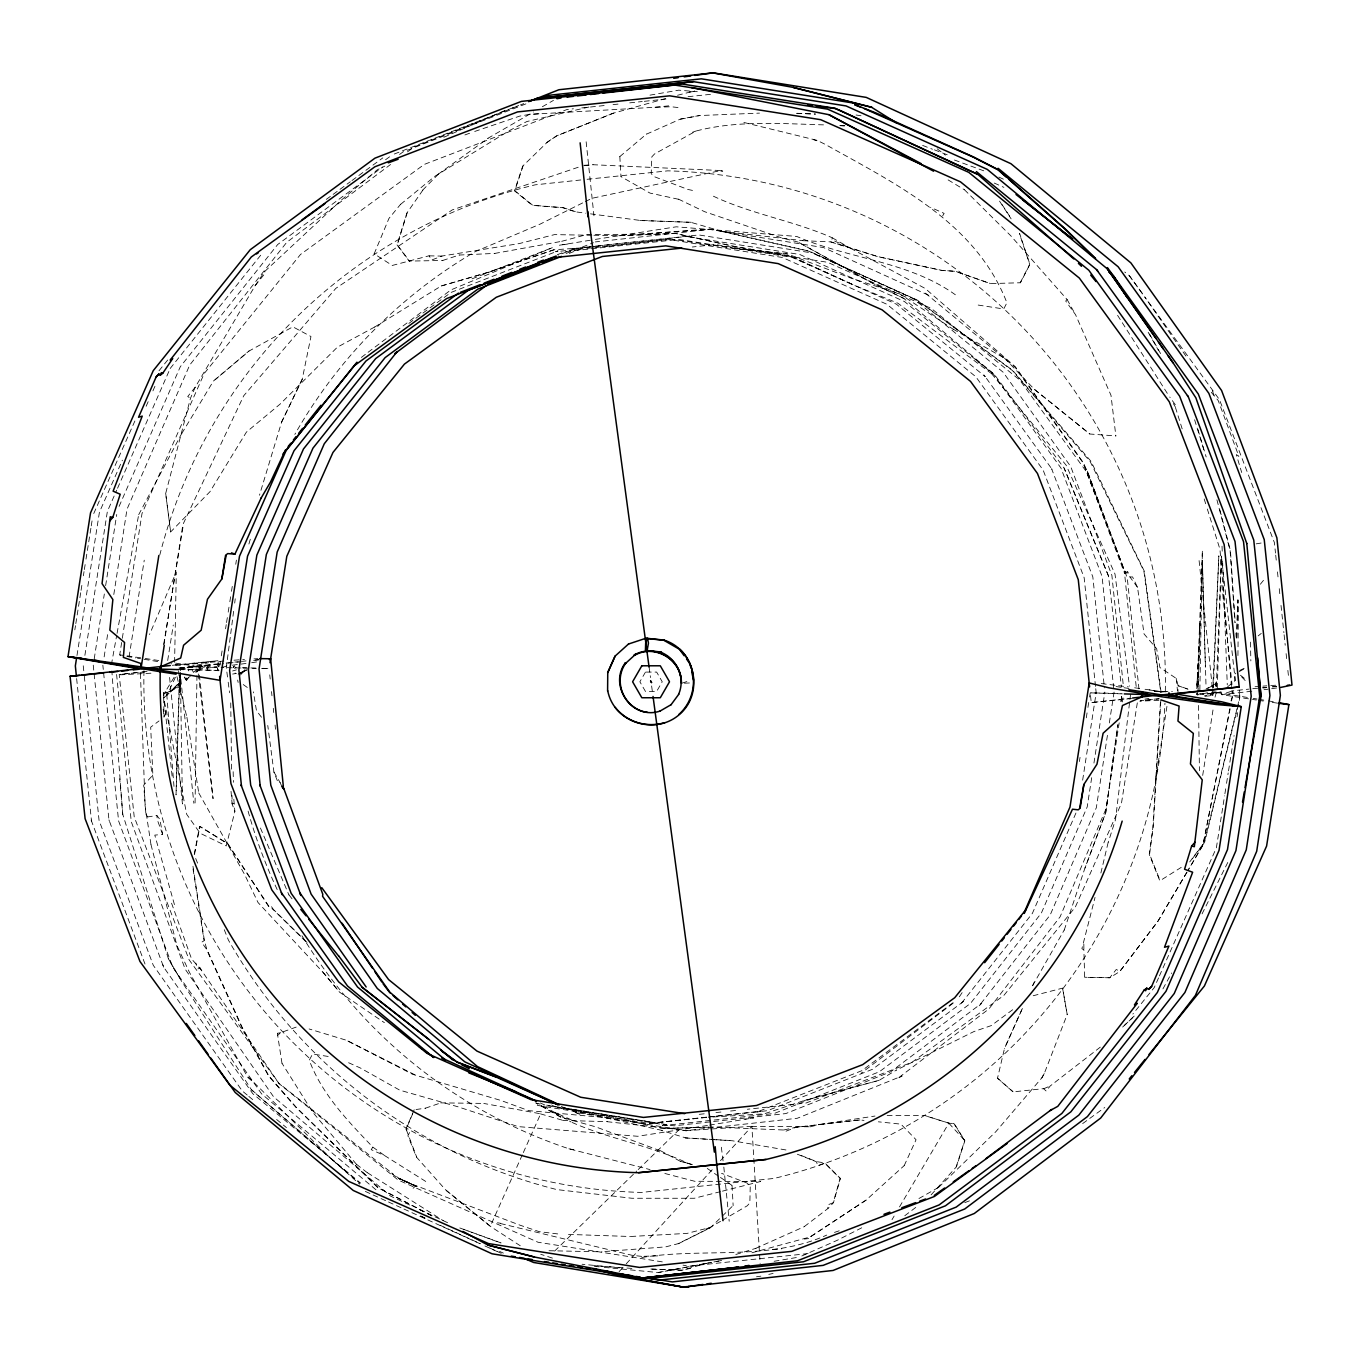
<?xml version="1.0" encoding="UTF-8"?>
<svg xmlns="http://www.w3.org/2000/svg" width="1360" height="1360" viewBox="0 0 1360 1360"><rect width="100%" height="100%" fill="white"/><g stroke="black" fill="none" stroke-linecap="round" stroke-linejoin="round"><path stroke-width="0.75" stroke-dasharray="5 3.75" d="M180.302 676.005L179.826 691.577L179.146 684.369M195.075 802.978L197.064 669.103L191.998 669.596L193.307 672.078M207.859 667.199L207.502 669.477L207.859 667.199L217.124 667.454M1237.94 655.554L1238.484 599.998M1251.778 691.237L1232.976 693.379L1232.84 690.795L1248.786 689.129M179.962 686.511L179.911 689.588L180.234 676.005M1199.86 689.894L1202.376 550.579L1197.191 688.228M174.59 662.32L176.307 571.999L149.515 634.542M583.933 165.308L593.079 164.73L720.8 170.544L591.872 198.322L584.46 202.011M1199.554 628.847L1199.775 623.39L1198.109 691.832L1202.393 560.609L1206.014 686.086M1198.687 646.357L1197.48 690.098M1236.767 638.282L1237.719 600.27M1236.648 637.364L1237.668 599.76M179.282 690.863L179.707 692.665L179.316 689.979L176.035 794.852L179.18 682.601M1217.285 688.228L1221.382 556.019L1235.254 680.578L1227.366 687.021M163.659 693.226L163.812 695.402L163.234 691.594M1177.879 694.603L1178.168 685.729L1176.213 678.402L1159.893 667.488L1156.663 648.72L1144.049 633.947L1137.538 587.384L1132.574 576.912L1130.007 577.031L1127.593 571.421L1125.536 572.713L1124.482 570.758L1086.504 471.869L1019.677 379.95L931.362 308.465L827.543 262.293L715.326 244.562L692.308 246.993M1197.004 685.933L1198.041 661.589L1197.99 662.541M179.231 686.205L180.2 675.41M1213.358 687.684L1218.849 555.849L1212.797 688.347M1216.333 686.698L1221.382 556.019M188.581 670.888L188.666 669.001M1199.877 693.736L1199.877 694.722L1218.305 692.784M1160.403 702.474L1152.838 827.747L1149.251 854.386L1159.842 880.838L1181.245 867.374M1160.845 700.281L1153.144 827.645L1149.574 854.284L1160.165 880.736M188.445 666.927L208.573 662.694M179.622 686.732L180.319 674.237L193.868 803.267M657.764 1255.858L641.665 1256.368L641.563 1257.558C702.865 1247.426 768.57 1261.315 826.727 1235.084M1212.644 692.019L1212.491 694.824L1204.518 695.827M1196.885 688.33L1197.446 675.308L1196.868 688.534M163.37 692.818L172.465 779.569M823.497 124.865C781.15 123.675 737.494 120.19 696.048 131.019L654.534 153.952L651.831 156.842L651.202 173.74L654.534 176.783L687.922 189.448L695.98 191.165M203.813 665.788L206.176 665.533L203.609 667.522L203.524 666.111M1130.551 694.433L1115.472 819.791L1108.179 842.469M233.614 611.303L226.304 667.726L227.936 680.255M234.702 603.092L235.229 598.791M1120.997 701.437L1122.153 693.039M1120.997 701.573L1122.153 693.175M630.819 1236.478L687.123 1233.384L709.835 1227.57L720.511 1221.348M1119.178 722.84L1106.173 808.452L1060.137 916.742L988.958 1008.899L897.481 1078.616L902.088 1076.015L797.266 1118.277L685.644 1130.687L575.042 1112.327L580.482 1114.588L567.137 1108.366M1122.34 701.947L1122.969 697.765M1239.334 700.417L1239.708 690.183M180.472 670.718L180.863 668.202L202.691 666.587M1091.689 777.682L1087.201 806.922L1041.369 913.07L970.479 1003.408L879.376 1071.748L774.248 1113.466L662.269 1125.689L667.318 1125.247L556.24 1107.176L550.528 1104.558M1093.95 763.062L1104.864 692.07M1107.431 735.352L1096.347 807.653L1050.226 914.889L978.894 1006.145L981.512 1003.391L890.63 1071.833L785.774 1113.585L674.084 1125.825L567.358 1108.4M1109.335 722.959L1114.095 691.968L1102.059 576.368L1060.97 468.095L993.582 374.323L904.485 301.546L799.765 254.49L686.545 236.47L689.792 236.096L572.56 248.761L575.671 248.387L558.127 255.221M1229.797 708.798L1202.988 845.07L1187.994 870.417L1202.971 845.002L1230.137 708.866M1231.004 700.91L1232.279 696.983L1231.752 690.642M94.214 658.852L104.329 593.997M105.638 585.633L116.722 514.488M104.142 656.88L108.001 631.941M113.798 594.507L126.99 509.269L189.703 365.058L286.722 242.318L390.558 164.492M1082.645 780.164L1096.177 692.682L1095.735 688.5M1155.49 780.487L1167.135 705.109M76.976 655.52L99.433 512.193L122.366 460.207M84.881 655.367L107.372 511.428L116.705 490.178M129.064 657.016L144.245 560.184M74.834 629.85L75.497 625.685M75.82 623.611L80.75 592.416M81.073 590.325L82.059 584.086M83.368 575.773L84.031 571.608M84.354 569.534L85.68 561.221M86.003 559.13L90.933 527.935M91.256 525.861L92.565 517.531M120.802 655.282L119.697 654.925L121.992 640.356M122.315 638.282L142.035 513.417L204.221 373.507L300.492 254.473L424.286 164.407L567.154 109.463L573.41 108.8M163.965 644.538L182.903 524.518L243.746 395.726L335.869 288.32L452.285 209.899L579.938 166.668M167.688 660.501L173.281 625.022M198.934 670.973L199.087 666.281M219.657 666.264L220.966 657.934M221.289 655.86L222.615 647.53M225.573 628.796L226.219 624.631M226.559 622.54L227.868 614.227M228.191 612.136L229.517 603.806M229.84 601.732L231.149 593.402M231.489 591.328L232.798 582.998M235.756 564.264L236.402 560.099M1079.381 761.549L1080.044 757.384M1086.283 717.842L1087.592 709.512M1087.932 707.421L1089.241 699.108M1089.564 697.017L1090.227 692.852L1121.065 693.481M1137.317 702.865L1121.473 803.233L1075.318 907.086L1003.867 995.435L911.982 1062.279L805.936 1103.062L747.354 1109.25M1204.96 696.286L1212.933 695.504L1213.29 692.835M1202.682 775.421L1213.392 707.472M1215.024 697.187C1216.248 691.679 1217.727 693.005 1211.777 692.784M1216.367 847.824L1224.578 795.821M1224.901 793.747L1226.227 785.434M1226.55 783.343L1228.182 772.939M1228.522 770.865L1234.098 735.505M1237.056 716.788L1237.702 712.623M163.676 644.487L183.379 524.654M179.673 687.922L179.826 691.577L179.809 686.375M1100.291 1047.149L1050.26 1085.943L1046.18 1091.043L1043.596 1088.663L1013.064 1091.876L997.492 1078.293L1004.581 1048.152L1022.414 1008.321M1231.582 700.978L1232.296 697.034M111.384 664.734L116.688 635.443M117.062 633.352L138.703 514.556M194.242 854.335L199.58 826.438L227.528 843.727L268.753 906.627L270.793 905.675L274.346 910.741L307.632 943.398M194.548 854.25L199.903 826.353L227.834 843.642L269.059 906.542L274.652 910.656L307.938 943.313M1196.953 693.379C1196.137 696.643 1198.857 692.478 1198.381 694.875M1186.94 872.236L1158.04 921.128L1119.858 971.448L1109.794 977.789L1084.668 977.313L1083.886 949.909L1081.897 948.702L1095.038 897.396M1100.886 872.984L1108.162 842.418M1237.005 708.747L1204.297 842.418L1189.728 861.917M1237.515 706.69L1239.81 696.626L1239.385 690.285M1238.331 704.531L1204.62 842.316L1190.034 861.815M233.818 799.238L234.872 811.461L226.236 845.92L200.124 833.255L186.728 814.351L163.71 697.918L172.55 690.115L179.078 687.497M978.197 305.065L1003.714 308.975L1006.91 302.77C975.681 222.241 895.747 183.974 825.316 144.415L817.088 140.352L741.54 121.89M374.748 326.978L337.348 347.191L280.194 404.022L246.415 432.106L210.001 491.657L170.629 531.964L165.682 493.493L190.468 398.276L195.245 387.158L255.17 285.617L264.588 271.592L341.258 200.158L377.23 169.83L384.829 166.141M713.422 196.214C751.604 214.217 793.951 220.864 832.286 237.796L831.776 239.802L848.997 247.452L925.259 288.507L1015.393 366.792L1083.767 463.301L1122.408 565.233M1211.93 694.892L1212.933 695.504M301.954 935.731A495.55 495.55 0 0 0 568.905 1148.775L650.046 1169.6M887.145 1115.489L924.8 1115.506L949.11 1123.309L954.091 1123.428L964.886 1140.666L956.437 1166.778L930.512 1195.508M302.158 379.321L281.656 421.94L259.471 495.244M197.03 671.602C198.254 667.913 198.271 673.115 195.364 671.993L197.047 670.378M407.133 212.976L397.256 244.851L409.428 261.052M206.618 668.1L207.179 666.298L217.039 666.995L199.342 668.882L197.965 671.296L213.061 798.677L199.393 675.155M163.183 709.189L163.982 717.213L166.158 710.311M692.291 1164.704L688.551 1163.565C650.811 1145.562 608.821 1138.966 570.945 1121.932L571.608 1119.926L554.387 1112.276L538.322 1103.283M523.039 166.005L514.794 190.74L532.746 205.275L563.176 207.655L575.586 211.701M1064.234 930.104L1084.991 867.935L1105.714 812.736L1117.835 724.676L1105.714 812.736L1084.991 868.071M199.92 668.814L199.988 666.179L201.484 666.026M956.199 1166.812L964.648 1140.717L953.853 1123.479L948.702 1123.054L924.579 1115.557M251.464 1089.7L359.771 1183.183M234.464 665.805L234.124 666.757L236.113 667.522L233.427 669.528M1215.534 684.726L1215.687 686.239M938.502 1187.484L995.911 1131.605L1041.862 1077.817L1044.259 1073.533L1067.209 1014.475L1062.602 988.142L1032.716 995.86M374.153 253.878L388.926 218.467L400.656 204.221M662.303 1261.876L538.033 1242.241L398.174 1180.038L279.174 1083.716L201.45 970.326L191.556 958.868L171.547 903.159L174.522 904.876L154.785 835.108L162.639 834.445L159.885 819.4L156.876 815.507L147.781 816.918L145.928 814.47L143.701 785.128L152.864 775.115L150.688 727.192L159.001 720.953M414.188 1109.76L405.875 1129.191L409.666 1132.404L407.898 1135.719L416.449 1157.071L445.417 1189.643L490.348 1226.176L522.461 1154.487M412.76 1113.602L406.113 1129.157L416.67 1157.037M1075.947 813.025L1032.376 913.393L961.095 1003.697L963.492 1001.47L872.491 1069.3L767.499 1110.695L708.424 1117.087M117.555 488.24L169.32 370.43M119.085 506.413L180.319 366.707L277.712 244.494L382.636 166.991M146.132 406.283L148.682 400.503M152.932 390.881L155.465 385.101M93.755 513.519L136.051 418.387M1158.55 977.891L1154.232 987.598L1132.863 1014.033M1159.417 975.953L1215.517 849.762M523.328 1152.566L540.685 1113.806L483.803 1103.453M1032.614 985.643L1064.234 929.968M1022.414 1008.457L1004.479 1048.628M1032.614 985.779L1034.314 982.005M904.162 1165.724L916.062 1139.748L900.949 1124.142L878.356 1121.813M175.423 677.246L167.11 695.13L179.112 683.366L171.462 690.608L166.906 692.716L167.076 694.926M281.656 422.076L302.175 379.44L310.964 336.515L292.859 326.825L249.084 351.016L213.435 381.157M1202.07 913.886L1229.44 859.146M1020.204 282.812L1029.69 264.367L1019.354 233.376M166.906 692.716L178.109 686.766L178.228 683.553L173.978 687.99M166.651 692.835L165.24 691.815L163.846 693.923L166.651 692.835L173.978 786.403M138.703 514.675L181.798 433.33M1162.936 988.873L1171.64 972.978M942.633 215.934L944.129 213.384L930.495 207.315M891.99 1219.699L894.132 1216.044M899.504 1206.932L948.923 1123.003M1186.906 872.168L1158.023 921.06L1119.841 971.38L1116.271 969.459L1109.777 977.721L1084.651 977.245M181.798 433.449L213.435 381.038L249.084 350.897M174.097 677.365L165.24 691.815L166.889 692.41L164.067 693.821M328.168 1056.448L312.562 1054.034L309.264 1060.239C322.065 1094.392 348.024 1121.235 372.827 1147.109L371.212 1149.659L384.846 1155.728L428.672 1183.302M197.064 669.103L193.596 672.265M422.858 190.128L406.912 213.01L397.035 244.885L409.207 261.086L442.816 260.474M1235.203 673.88L1235.866 673.098M962.115 992.647L957.474 999.617M1044.242 1073.567L1041.845 1077.868M170.17 368.492L260.797 255.068M255.153 285.668L265.489 272.782L264.571 271.626M195.245 387.158L187.731 396.525L190.468 398.276M1260.346 584.239L1264.936 578.544M159.035 370.719L168.385 359.159M964.427 189.72L1010.667 235.654L1067.09 299.523L1065.696 301.036L1075.522 314.636L1110.984 395.284L1115.863 435.982M240.448 675.002L246.075 668.865M619.089 1271.651L624.801 1265.395M626.229 1263.831L713.32 1168.512M720.46 1160.692L751.876 1126.318L760.121 1263.491M184.45 677.195L186.422 680.459L190.961 675.291M241.536 673.183L245.888 668.695M422.637 190.162L438.175 174.369M281.979 1063.282L277.695 1035.419L280.636 1032.682L297.5 1026.63M554.642 1251.064L636.701 1171.045M638.214 1169.566L679.235 1129.548L686.477 1130.874M188.955 677.416L186.354 679.558L186.15 676.668M400.299 1178.916L416.619 1186.43L415.514 1185.971L412.743 1188.657L413.372 1185.07L409.173 1183.098L520.319 1225.292L539.308 1231.684L559.3 1234.115M678.232 1243.788L710.481 1227.672L733.142 1205.504M188.938 677.042L186.15 680.051L186.082 676.821L186.133 679.762L184.433 677.093M172.414 689.622L179.112 683.366M751.927 1252.781L810.22 1236.954L866.031 1200.183L904.145 1165.656M619.82 156.587L646.578 133.977M1211.607 693.073L1213.188 691.883L1220.294 692.104L1206.252 694.059L1199.86 693.277M400.673 204.289L435.183 176.069L509.711 130.407L526.864 121.533L592.518 106.182M1258.187 635.885L1261.281 633.403M804.338 1226.567L828.291 1208.258L833.476 1202.665L840.446 1178.423L824.925 1162.936L816.731 1161.661L797.657 1154.113M953.071 1003.255L861.169 1073.227M904.791 1215.721L916.385 1206.949M361.386 357.408L366.401 353.566M368.084 352.291L450.857 289.952L552.313 247.673M407.49 151.878L414.273 146.829L523.736 103.632M953.105 1002.66L861.832 1070.694L756.517 1112.191L760.835 1111.273L708.747 1116.917M399.551 154.479L402.934 151.98L525.946 103.87M1012.656 1009.732L991.236 1025.61L973.93 1031.56L896.495 1070.065M385.56 159.766L392.309 154.785M326.298 199.376L331.432 195.619M333.149 194.361L338.283 190.587M340 189.329L350.268 181.781M351.985 180.523L357.119 176.749M358.836 175.491L382.806 157.896M408.85 323.408L451.01 292.451L558.076 250.869L555.577 251.719L669.341 239.564L782.357 257.465L886.907 304.283L975.851 376.788L1043.137 470.067L1084.158 577.745L1095.514 686.409M1082.679 1123.564L1104.728 1107.533M437.954 174.403L488.087 138.295M546.788 142.494L556.529 135.898L613.241 113.203L665.533 98.617M866.014 1200.115L810.203 1236.886L810.305 1238.399L804.338 1239.045M1182.18 428.876L1175.227 406.759L1176.332 406.147L1169.77 397.035M374.731 327.012L441.269 285.957L487.016 272.663L553.894 249.815L609.28 245.973M1239.249 671.619L1245.675 668.015M1129.429 275.808L1143.454 295.086L1129.429 275.808L1124.737 272.017M938.519 1187.433L915.875 1200.251M1207.85 688.432L1215.806 683.655L1206.133 688.874M803.879 1100.665L879.087 1080.35L896.512 1070.014M721.463 231.387L808.571 251.141L916.742 300.067L1012.316 370.43L1090.193 461.618L1143.862 570.979L1160.828 692.597M722.296 1220.311L747.184 1205.827L749.853 1202.954L750.244 1186.056L746.946 1183.013L721.548 1173.323M487.849 138.329L533.494 111.962M542.351 106.743L553.469 100.385M240.805 673.115L245.837 670.531L240.771 672.911M861.747 1227.791L837.454 1240.201L801.193 1256.266M710.481 1227.536L678.232 1243.652L665.669 1246.882L601.987 1251.71M582.624 202.929L540.039 224.162L475.031 251.736A495.533 495.533 0 0 0 294.831 434.401M238.136 674.22L247.231 669.732M443.836 137.275L505.053 110.483M1239.657 670.48L1245.284 667.777M238.935 673.523L245.752 670.327M241.876 672.129L247.282 669.613M755.633 1248.412L804.661 1226.482M646.595 134.113L680.476 119.051L699.278 115.549L759.492 113.118M1043.596 1088.799L1050.26 1085.943M709.835 1227.57L706.452 1228.726M692.614 132.192L696.048 131.019M613.547 113.101L556.835 135.813L547.094 142.409L522.733 166.09L514.488 190.825L532.44 205.377L562.87 207.74L575.28 211.803L585.684 213.197M566.083 253.47L593.402 242.692M569.279 253.351L584.851 247.265L593.283 246.347M199.75 666.91L202.589 666.298M394.281 154.02L518.721 105.502M591.855 235.28L554.506 234.617L519.316 243.559L441.966 256.037L431.681 260.032L429.097 255.782L392.275 265.455L374.136 253.81M472.056 278.817L551.395 248.047M557.311 254.694L565.216 251.617L678.929 239.428L791.877 257.329L896.376 304.181L985.269 376.669L984.062 375.071L1052.504 469.897L1051.62 468.758L1092.828 576.912L1104.422 687.888M964.75 1202.648L972.587 1199.639M464.899 134.946L470.781 132.804M122.774 814.521L111.843 670.956M425.425 1108.196L440.946 1102.824M553.911 249.781L487.016 272.663L441.269 285.991M834.479 1232.415L840.293 1230.409M474.708 131.461L519.724 116.11L529.465 114.393L655.01 107.27L671.262 106.76L680.918 107.865M1248.514 698.836L1221.331 694.62L1232.976 693.379L1232.84 690.795L1221.331 694.62L1221.28 692.002L1211.335 693.056M442.595 260.508L459.289 255.017M201.45 970.326L200.362 968.133L197.914 968.898L195.789 963.067M708.441 1262.862L681.768 1270.274L648.533 1269.033M735.828 1254.481L755.939 1248.31M232.628 670.973L236.385 669.868M677.535 95.268L694.637 90.899M561.697 241.315L586.874 234.532M879.104 1080.316L803.913 1100.631L764.099 1113.874L708.645 1117.257M1202.75 693.957L1207.544 692.682M233.92 803.488L232.135 803.964L234.872 811.461M689.435 682.975L681.428 683.349L689.877 680.578M810.101 1126.845L819.961 1124.363M720.477 1191.649L694.348 1198.262L631.89 1198.262L556.835 1189.592A525.572 525.572 0 0 1 228.395 940.066L223.737 928.404M722.483 1191.139L760.682 1181.466L694.773 1181.296L662.235 1172.796M783.921 1129.956L795.6 1127.338L859.877 1119.909L864.008 1120.402M768.791 1274.388L773.092 1273.436M145.928 814.47L147.781 816.918M690.625 1268.336L682.091 1270.189L648.839 1268.931M658.325 1272.484L711.433 1262.403L658.342 1272.552L602.531 1267.214M680.493 119.187L699.295 115.668M494.615 253.436L561.935 241.281M277.44 1033.294L280.636 1032.682M649.978 95.149L678.725 90.168L697.323 91.698M1144.848 699.142L1148.928 698.428M1256.198 543.864L1262.267 542.827M567.596 244.052L559.164 245.276L591.43 240.057M707.438 1125.468L637.687 1136.28L518.075 1126.607L457.708 1106.717L399.738 1090.159L360.281 1067.957L345.372 1061.293M709.495 1125.111L753.78 1117.852L745.399 1119.076M595.391 239.394L676.243 226.814L796.773 236.453C848.861 259.114 908.752 261.035 955.757 295.052M774.129 1261.281L797.215 1257.405M279.174 1083.716L189.142 959.871L134.232 816.952L119.187 674.492L149.6 671.075M251.685 662.711L257.278 661.844M819.74 1124.397L874.99 1116.05M232.628 674.05L236.266 673.506L232.594 672.197M1122.408 693.872L1090.227 692.852L1091.264 702.593L1130.602 698.241M756.517 1276.785L760.886 1276.156M178.874 669.596L218.994 670.429L217.974 660.688L171.955 665.754M1127.729 572.849L1124.567 573.325L1083.155 462.978L1015.24 367.438L925.429 293.165L928.591 295.239L823.531 247.571L709.716 229.415L595.357 241.91M1271.668 688.687L1277.091 687.922M416.058 1109.505L425.646 1108.162M246.024 663.459L230.605 665.414M1263.984 689.707L1268.064 689.197M1211.879 693.141L1220.294 692.104M226.865 665.856C220.099 669.511 211.293 664.088 224.009 663.629M859.894 1119.977L795.617 1127.406L784.839 1131.656L783.938 1130.024L712.912 1127.032L662.048 1128.426M609.263 246.007L670.718 239.088L733.227 248.336L787.389 253.929L850.493 277.967L899.81 293.913L953.156 329.222M253.674 660.433L259.029 659.838M595.391 246.126L698.853 234.94L812.073 252.96M241.808 661.725L225.675 663.442M1159.06 698.649L1140.224 700.791L1159.111 698.955M1272.501 686.987L1276.343 686.562M706.673 1117.138L648.89 1123.428L537.744 1105.442L533.936 1103.708M706.316 1117.325L655.673 1122.799L546.703 1105.153M772.531 1249.415L781.898 1248.803M689.231 92.021L694.144 91.494M538.934 113.764L529.465 114.393M580.822 179.962L535.143 184.841A510.969 510.765 87.7 0 0 159.783 555.033M1262.947 688.024L1266.755 687.616M581.757 107.933L604.69 105.502M613.037 104.618L621.367 103.751M629.714 102.867L642.226 101.541M644.317 101.32L658.903 99.773M660.994 99.552L669.324 98.685M688.092 96.696L713.116 94.061M655.01 107.27L671.211 105.587L671.262 106.76M584.035 165.699L593.079 164.73M587.061 179.299L667.743 170.85A510.969 510.765 87.7 0 1 1165.282 692.682M178.874 667.947L219.946 663.629M207.264 665.414L205.938 665.55M217.073 664.377L218.008 664.275L180.098 668.27M179.605 668.304L223.584 663.663M699.227 1114.333L707.608 1113.449M715.972 1112.565L722.245 1111.902M730.609 1111.018L738.99 1110.134M808.095 1253.58L689.231 1266.143L683.026 1265.157M172.312 665.295L217.974 660.688M226.117 662.983L238.323 661.725M1131.69 698.53L1091.264 702.593M1252.747 688.721L1260.601 687.905M1262.556 687.701L1266.483 687.293M242.386 661.3L246.092 660.926M144.857 671.942L119.187 674.492M1272.569 686.681L1276.632 686.273M255.357 659.974L258.859 659.634M223.89 661.011L180.234 665.176L171.071 663.714M1255.042 686.749L1260.924 686.29M1262.896 686.137L1266.806 685.831M233.988 660.212L244.477 659.413M150.943 673.2L120.547 674.815M638.996 234.277L709.716 229.415M751.876 1126.318L685.644 1130.687M1270.733 685.525L1276.666 685.168M1158.907 700.298L1139.782 701.182M706.605 1117.342L646.408 1123.955L599.25 1117.087L528.564 1110.61L501.194 1100.546L412.641 1074.315L346.222 1040.196L309.111 1028.959M253.963 658.869L257.771 658.648M459.068 255.051L494.836 253.402M593.912 235.246L618.8 235.722L675.053 233.376L733.21 246.177L790.755 256.173L854.42 285.328L897.957 303.246L991.61 373.711M618.8 235.722L675.053 233.444L733.227 246.245L790.772 256.241L854.437 285.396M281.996 786.845L280.092 782.476L278.052 782.544L273.921 772.055L267.767 725.458M708.696 1127.219L662.082 1128.494L617.474 1118.073L545.768 1105.425L540.192 1102.926M586.653 234.566L639.217 234.226L709.308 229.007L721.497 231.217M190.145 666.757L207.519 667.216M948.923 1123.309L964.886 1140.666M751.638 1126.352L810.339 1126.794M440.725 1102.875L484.041 1103.419M549.015 1250.724L601.987 1251.829M429.114 255.833L441.983 256.105M261.562 668.457L269.093 668.576L261.732 668.27M1154.198 691.237L1172.354 691.645M243.1 668.049L250.614 668.219M252.484 668.27L256.241 668.355M241.043 667.998L221.102 667.522M180.2 669.222L218.994 670.429M1166.064 691.832L1154.419 691.492M242.437 667.709L246.653 667.828M839.8 125.375L845.444 125.562M250.869 667.947L256.292 668.1M562.768 1120.402L607.291 1121.66M568.48 1234.421L630.241 1236.495M691.288 222.275L640.067 220.422L587.758 213.486M639.761 220.524L690.982 222.36L721.769 231.285L808.877 251.039L917.048 299.965L1012.622 370.328L1091.009 461.329L1144.168 570.877L1161.134 692.495M619.769 1267.843L582.08 1264.239M631.907 1268.404L594.337 1265.684M796.79 113.271L815.405 114.002M796.79 113.39L815.405 114.138M802.689 240.686L830.977 241.893L878.084 256.632L942.089 270.419L955.502 271.286L990.522 283.56M720.8 171.037L722.738 171.139L720.8 170.544M714.153 1139.561L685.525 1137.861L661.793 1130.534M716.193 1139.68L732.547 1140.649M685.202 1137.963L709.75 1139.408M711.79 1139.527L732.241 1140.751L788.12 1150.339M180.302 668.032L188.326 668.525M1004.513 358.139L1034.552 389.504L1089.785 434.01L1115.88 435.931M840.259 125.664L844.458 126.038M733.227 248.37L787.372 253.963M607.053 1121.694L679.235 1129.548M119.697 654.925L123.624 655.367M641.665 1256.368L631.941 1255.28L497.148 1222.725L500.378 1223.235M721.276 231.268L802.927 240.652M1101.26 683.57L1128.443 686.919M594.252 1266.194L600.474 1267.027M127.109 655.86L143.361 658.206M1134.648 687.786L1142.961 688.959M1145.052 689.265L1163.072 691.951M1272.161 702.372L1278.213 703.256M1252.475 699.431L1256.368 700.026M1258.323 700.315L1266.109 701.488M1116.084 686.528L1122.034 687.429M1124.006 687.735L1131.928 688.925M145.197 658.478L159.035 660.569M175.661 663.136L197.115 666.485M856.069 114.988L862.291 115.974M1247.307 697.425L1212.134 691.815M157.709 661.555L137.496 658.223M1253.206 698.377L1256.98 699.006M1258.867 699.312L1266.432 700.57M1268.319 700.876L1275.952 702.168M126.871 656.404L135.728 657.917M563.176 1107.703L581.774 1111.392M1149.2 689.843L1161.032 692.002M568.888 1148.809L574.804 1149.965M678.436 199.257L649.978 193.086L620.976 176.613M662.099 1130.432L566.916 1108.995L567.749 1109.233M552.432 1258.102L540.719 1254.277M660.586 1150.764L680.374 1161.355L691.9 1164.313M680.374 1161.355L691.9 1164.432M560.762 1117.019L535.772 1102.824L560.762 1117.138L595.374 1126.743L660.603 1150.883M813.858 139.842L816.986 140.726M540.464 1113.857L563.006 1120.368M830.756 241.944L877.863 256.683L941.868 270.453L955.281 271.337L990.301 283.594L1020.442 282.761L1029.911 264.316L1019.592 233.342M1187.399 688.857L1178.168 685.729L1187.994 689.265M954.431 160.021L984.232 170.986M922.641 145.418L932.45 149.226M934.405 149.838L948.158 155.125M797.334 1154.215L816.408 1161.763L817.836 1165.724L824.602 1163.021L840.123 1178.525L833.153 1202.75L827.509 1205.011L827.968 1208.36M415.803 1186.158L403.019 1180.31M403.886 1180.667C417.69 1186.923 390.473 1175.312 391.799 1173L279.259 1083.529M409.683 1183.336L398.344 1178.304L406.3 1181.772M994.228 183.056L1003.901 187.357M561.238 1106.428L567.222 1108.91M814.793 254.082L912.492 298.18M412.148 1184.441L415.514 1185.971M414.885 1074.808L346.239 1040.162M365.364 1191.428L371.144 1194.063M373.082 1194.947L386.58 1201.101M388.501 1201.985L401.999 1208.139M403.937 1209.023L482.987 1245.08M484.925 1245.964L500.344 1253.002M416.891 1186.515L398.497 1177.998L391.799 1173M499.511 1251.353L503.37 1253.121M440.215 1225.309L480.25 1243.686M489.77 1248.004L501.228 1253.308M998.852 177.072L1004.088 179.486M409.683 1205.011L390.575 1196.103L273.581 1096.806L185.13 969.102L131.257 821.678L116.603 674.475M419.237 1209.465L449.803 1223.711M678.436 199.121L704.633 211.701L780.98 237.643L797.912 242.046L873.409 283.679L904.026 298.605L994.228 374.408M904.009 298.469L873.409 283.543L797.895 241.927M916.487 300.22L913.716 298.86L1003.085 372.181L1070.677 466.48L1111.885 575.365L1123.496 687.293M424.983 1218.135L419.373 1215.228L425 1218.203M432.072 1215.772L378.114 1187.552L296.157 1107.176L268.906 1075.913L242.097 1027.14L206.686 948.94L204.408 940.661L192.967 866.286M431.749 1215.857L377.791 1187.637L295.834 1107.261L268.583 1076.015L241.774 1027.225L206.363 949.025L201.603 942.225L204.085 940.746L192.644 866.371M953.173 329.188L1004.496 358.173M832.286 237.796L848.997 247.452M554.387 1112.276L570.945 1121.932M948.107 179.894L964.41 189.754M367.523 1172.796L443.173 1220.617M520.268 1245.76L490.11 1226.21L445.179 1189.677M198.747 792.931L244.596 874.446L258.026 902.53L322.813 972.094L339.592 992.188L384.404 1022.669M707.268 1168.427L718.828 1176.451M720.477 1177.437L732.054 1185.461M372.827 1147.109L384.846 1155.728M243.236 684.539L248.319 688.211M356.473 1164.279L367.506 1172.847M937.193 148.818L945.37 155.142M93.245 665.142L108.953 819.876L163.642 967.13L252.756 1093.678L360.638 1183.115M975.188 359.278L994.228 374.272L1064.132 468.146L1108.519 576.13L1121.422 686.902M1240.405 675.206L1245.284 679.048M1034.569 389.453L1089.802 433.959M199.155 967.147L200.362 968.133M251.379 1080.469L247.962 1077.63L189.465 972.383L176.953 945.608L150.909 844.305M247.214 1095.055L242.301 1090.975L153.306 965.362L99.059 820.369L84.099 674.152M248.846 1096.415L253.742 1100.478M276.624 1119.467L286.433 1127.61M375.938 1189.762L261.63 1093.916L172.754 967.198L118.592 820.947L103.479 671.517M345.865 1171.572L251.464 1089.819L181.203 980.645L168.402 958.834L122.774 814.402L119.714 778.736M997.492 1078.157L1013.047 1091.74M332.435 1159.927L359.584 1184.135M332.452 1159.995L248.353 1077.035M1241.714 676.94L1247.579 682.992M1211.267 392.309L1218.254 400.605L1238.858 456.297L1236.308 454.58L1241.697 472.498M356.456 1164.313L312.681 1112.174L281.996 1063.231M322.796 972.026L339.575 992.12M991.593 373.643L1066.189 465.273L1114.996 574.039L1129.48 686.188M288.949 894.88L292.876 899.844M261.477 717.23L256.462 710.651L253.385 691.866M1137.538 587.384L1129.888 576.912M1185.903 356.048L1144.661 296.837L1219.461 399.653L1274.388 542.589L1275.493 553.061M1002.082 204.629L1011.347 218.824M999.549 201.127L1011.126 218.858M1117.58 315.35L1168.682 395.522M273.921 772.055L280.092 782.476M168.402 958.715L181.203 980.645M1173.357 403.529L1175.227 406.759M1149.54 334.016L1162.069 356.184M1148.18 332.282L1158.635 350.744M1084.056 465.375L1087.354 471.189L1127.27 577.949L1138.966 688.874M1067.107 299.472L1075.505 314.687M260.44 828.019L288.949 894.999M1108.519 575.994L1064.115 468.01M195.704 858.483L198.033 864.314M76.636 678.589L91.511 821.083M1212.287 390.575L1214.48 396.406M91.12 820.029L145.197 964.529M1087.354 471.189L1117.665 552.806M162.639 834.445L157.301 819.842L156.876 815.507M162.826 964.784L163.642 967.13M1125.536 572.713C1123.054 568.174 1126.981 573.597 1124.567 573.325L1136.365 688.245M108.953 819.876L109.327 821.049M1204.178 498.984L1206.711 507.076M1207.323 509.014L1219.937 549.185L1231.582 688.585M1197.922 429.42L1206.167 456.96M1194.607 419.747L1204.807 452.982M1219.886 509.881L1230.426 550.596L1235.203 622.506M1216.928 499.817L1230.12 550.698L1234.064 609.909M176.97 676.6L186.915 717.298M1197.004 693.583L1197.31 694.994L1197.242 691.237M237.66 680.068L238.136 682.431M1216.01 684.692L1216.265 686.035M1062.585 988.193L1067.192 1014.509M186.898 717.23L198.764 792.999M150.943 844.373L145.061 805.562L140.403 671.925M649.077 667.063L650.488 677.569M651.627 685.967L652.749 694.365M1197.14 693.719L1197.31 694.994M228.191 682.21L229.551 692.767M165.699 493.459L170.646 531.913M721.361 1147.262L723.112 1161.168M586.143 141.78L593.963 215.764M180.013 684.556L178.619 670.905M1232.636 690.812L1232.823 692.325M723.826 1167.067L729.198 1221.246M277.457 1033.26L277.678 1035.47M1275.714 555.152L1276.598 563.533M1277.482 571.914L1278.366 580.295M1279.25 588.676L1280.134 597.057M1281.018 605.438L1283.891 632.672M1284.112 634.763L1285.217 645.235M1286.101 653.616L1286.985 661.997M1287.869 670.378L1288.532 676.668M1215.874 682.244L1216.01 683.553M1199.095 560.609L1212.287 687.174M269.756 674.849L270.198 679.031M271.524 691.594L271.966 695.776M273.292 708.339L273.734 712.521M275.06 725.084L275.502 729.266M1221.841 585.242L1231.99 684.471M1176.213 678.402L1177.454 690.557M83.249 665.788L83.895 672.061M169.592 677.45L182.444 803.964L180.353 672.282M102.85 665.193L103.275 669.409M231.03 791.333L232.135 803.964L232.016 795.515M1235.917 633.08L1236.189 637.313M1234.2 612.034L1234.897 622.608M619.82 156.468L620.993 176.749M732.037 1185.342L733.142 1205.64M1222.028 546.159L1222.266 552.466M1222.589 560.881L1227.281 684.913M1202.393 560.609L1205.351 667.267M233.155 771.698L233.41 782.289M1250.469 642.107L1250.843 660.909M1198.534 705.415L1199.435 770.763M163.71 697.918L163.982 717.213M230.741 702.882L231.574 770.78M1083.835 944.129L1083.886 949.909M1234.897 676.396L1234.914 680.629M179.894 674.764L179.894 682.754M248.914 544.034A495.533 495.533 0 0 1 250.682 537.948M277.185 889.559A495.55 495.55 0 0 1 247.724 809.778M143.973 670.599A510.969 510.765 87.7 0 0 641.495 1192.431L774.095 1178.423A510.969 510.765 87.7 0 0 1164.942 703.188M233.444 666.485L233.58 667.454L233.444 666.485M645.473 672.078L639.88 681.768L645.473 691.441L656.642 691.441L662.235 681.768L656.642 672.078L645.473 672.078M1210.927 694.28L1210.264 695.096L1210.162 693.838L1210.927 694.28M1134.189 1016.09L1122.085 1027.599L1134.189 1016.209M721.633 1260.465L713.473 1262.012L721.667 1260.533M500.922 1242.87L459.799 1227.961L500.922 1242.989M408.935 1182.996L398.344 1178.304L408.935 1182.996M218.025 669.817L217.345 667.964L218.484 672.418L218.025 669.817"/><path stroke-width="1.5" d="M607.597 691.033L607.75 672.656L615.145 656.047M141.032 668.406L141.287 663.646L123.369 657.39L124.576 642.481L109.82 630.139L112.863 599.539L102.051 583.61L110.262 516.766L112.778 517.429L120.207 494.241L113.118 491.181L142.222 416.126L138.55 417.265L156.162 376.856L158.899 374.034L160.259 375.207L162.724 373.303L172.737 358.496L170.17 360.077L251.311 256.972L324.836 203.779M160.276 669.919A490.994 490.807 87.7 0 0 638.622 1172.711L766.088 1159.451A491.3 491.113 87.7 0 0 1122.17 821.1M986.034 1158.55L1050.107 1110.593L1057.791 1106.343L1137.266 1003.272L1134.461 1004.87L1144.117 990.08L1146.752 988.159L1148.554 989.315L1151.614 986.476L1168.903 946.084L1164.517 947.257L1192.635 872.236L1184.56 869.227L1191.632 846.039L1194.335 846.702L1202.24 779.858L1190.442 763.963L1193.349 733.38L1177.947 721.072L1179.103 706.044L1160.947 699.873M1132.54 698.02L1160.811 694.79L1128.902 689.673M1169.022 692.852L1168.75 694.637L1177.573 696.031M302.056 219.827L374.884 166.77L517.565 111.911L669.715 95.829L820.743 119.697L960.466 181.849L1079.347 278.069L1169.294 401.795L1224.17 544.578L1239.198 686.97L1175.669 693.906L1221.671 701.794L1241.272 706.622L1219.036 850.408L1157.326 992.528L1061.854 1113.449L939.131 1204.926L797.521 1260.754L642.107 1278.043L492.031 1253.784L353.26 1190.476L235.212 1092.488L210.749 1057.978M138.669 668.797L68 656.642L90.542 512.856L153.221 370.702L250.24 249.713L374.969 158.151L521.407 101.388L682.516 84.099L835.176 108.29L977.84 174.369L1073.822 258.978M76.636 657.611L75.344 665.907L76.415 676.464M68 656.642L140.794 666.825L141.287 663.646M1168.954 696.218L1168.92 693.447L1169.005 694.62M356.949 362.185L286.11 450.517L239.496 556.223L220.048 680.34L141.253 666.91L158.831 555.509M73.865 657.22L70.567 656.88L160.089 671.704L164.254 645.337M178.874 669.596L160.497 669.137L161.109 666.587L180.71 658.002L183.583 645.235L201.161 630.224L207.468 599.267L221.85 578.935L225.573 555.305L227.732 553.588L234.923 554.132L261.273 497.76M270.011 662.694L286.807 556.308L332.962 452.455L404.43 364.106L496.298 297.262L602.344 256.479L681.853 248.098M1142.366 691.849L1141.329 697.136L1122.459 705.5L1119.637 718.284L1103.113 733.244L1096.959 764.218L1083.869 784.482L1080.146 808.112L1078.259 809.829L1072.496 809.217L1024.284 913.427M1279.76 702.814L1288.906 704.616L1266.585 846.107L1204.382 986.017L1148.996 1054.51M1142.57 691.883L1142.247 696.983M127.602 666.298L127.772 665.261M1242.496 802.111L1244.315 791.758M1245.029 787.61L1260.992 696.507L1246.78 543.388M647.139 650.522L648.448 643.11L647.547 638.333L645.677 642.821L645.422 650.352L661.487 652.035M1079.721 807.976L1083.869 784.482M221.85 578.935L226.117 555.441M678.589 694.365C685.933 677.756 676.719 657.747 659.702 651.848M1024.097 912.73L1069.997 807.041L1089.19 682.941L1108.774 687.786L1161.44 696.728L1216.316 704.531L1241.272 706.622M1146.752 988.159L1145.647 990.709L1144.117 990.08M160.259 375.207L161.381 372.657L162.724 373.303M607.597 672.826L615.009 656.183L628.677 643.858M625.838 663.068C612.255 681.53 624.563 709.988 647.462 712.334M261.137 498.032L270.504 482.052L285.532 449.837M671.075 704.701L678.793 694.229M984.657 962.693L999.124 944.367M1001.742 941.035L1004.377 937.703M1007.012 934.371L1010.956 929.373M1013.574 926.041L1016.209 922.726M1018.844 919.394L1021.462 916.062M1051.926 1109.403L1050.107 1110.593M288.15 446.522L290.785 443.224M293.403 439.926L296.021 436.628M298.656 433.33L302.583 428.366M305.218 425.068L320.96 405.246M256.598 253.912L258.366 252.722M158.899 374.034L156.162 376.856M282.965 454.036L354.501 365.568L446.505 298.639L552.721 257.788L665.788 245.854L778.175 263.619L882.113 309.859L970.564 381.429L1037.459 473.467L1078.276 579.683L1089.598 686.902M1026.273 909.245L954.72 997.713L862.716 1064.642L756.5 1105.493L714.357 1109.998L643.45 1117.427L531.046 1099.662L427.108 1053.422L338.674 981.852L271.762 889.814L230.945 783.598L219.623 676.362M1148.554 989.315L1151.614 986.476M1129.225 1078.973L1131.86 1075.709M1134.495 1072.445L1145.035 1059.406M109.582 521.186L112.778 517.429M1191.632 846.039L1194.998 842.282M678.776 714.527C697.918 697.731 698.479 666.604 679.813 649.213M486.302 285.532L394.944 353.617L397.154 351.543L324.275 443.751L277.168 552.075L259.046 669.035L270.793 785.179L311.117 894.098L377.298 988.465L464.831 1061.854L558.212 1104.847M458.473 293.097L365.976 360.995L294.032 450.738L247.537 556.155L229.636 670.395L241.468 785.978L241.06 784.924L282.166 894.727M1007.216 1143.454L934.388 1196.494L791.69 1251.37L639.557 1267.435L488.529 1243.584L348.806 1181.432L229.908 1085.212L139.978 961.486L85.102 818.686L70.074 676.294L140.505 668.627M934.252 1195.406L944.605 1188.028M953.241 1181.891L968.779 1170.841M972.23 1168.376L975.681 1165.928M269.331 659.634L270.64 658.767L283.322 786.233M660.008 711.093L671.245 704.599M282.965 786.352L322.779 894.217L322.592 896.308L389.878 992.239L477.479 1066.58L559.504 1104.813M529.584 101.32L558.909 89.743L713.218 72.862L866.235 97.393L1010.922 163.693L1130.874 262.888L1221.586 390.507L1276.887 537.863L1292 685.066L1280.712 687.412M487.985 284.274L538.747 264.248M542.657 262.718L552.415 258.859M539.614 98.532L547.434 95.472L701.369 78.829L854.25 103.173M561.493 256.394L477.836 289.119L385.101 357.629L312.97 448.137L266.356 554.472L248.387 669.749L260.185 786.029L259.811 784.839L300.883 895.492L300.067 893.146L366.146 986.969M528.598 101.643L536.503 98.566L693.345 81.651L846.039 105.927L987.292 169.405L1107.346 268.889L1173 362.678L1195.882 397.851L1246.78 543.524M556.189 255.986L468.537 290.156L375.7 358.564L303.501 448.936L256.853 555.118L238.901 669.97L250.682 785.128L291.159 893.299L357.561 987.037L445.349 1059.916L441.898 1058.029L536.452 1101.158M460.445 292.315L480.216 284.648M484.16 283.101L494.054 279.259M501.959 276.199L511.836 272.357M519.741 269.28L525.674 266.985M537.54 262.378L543.473 260.066M140.964 668.712L170.289 665.499M883.932 1214.327L889.882 1212.134M901.782 1207.748L915.671 1202.631M919.649 1201.169L925.599 1198.976M388.331 162.843L398.14 159.256M628.541 644.011L646 638.231L664.309 640.101M634.474 655.384C654.874 643.484 681.921 659.889 681.428 683.349M282.149 786.59L283.815 788.834M642.107 1278.043L728.093 1268.319M664.819 722.67C646.612 727.923 626.943 722.296 615.094 707.302M744.804 1266.143L749.003 1265.395M556.954 98.702L561.017 98.022M703.001 1284.435L688.296 1286.56L833.068 1270.461L974.27 1213.511L1100.665 1118.073L1195.423 995.401L1256.708 851.258L1280.372 695.334L1264.239 539.614L1208.887 393.397L1118.124 266.747L998.121 168.3M706.911 1283.891L711.263 1283.262M673.71 78.319L678.147 77.707M684.233 76.857L690.761 75.939M694.756 75.395L711.807 73.015M1287.274 685.338L1289.416 685.049M693.345 81.651L536.503 98.566M567.086 97.121L573.427 96.373M577.626 95.948L586.075 94.962M590.291 94.52L598.74 93.534M602.939 93.109L674.662 85.051L827.594 109.14L968.728 172.329L1088.799 270.232L1179.63 396.151L1235.033 541.518L1251.2 696.252L1227.485 849.609L1165.979 991.321L1070.813 1111.868L945.438 1205.81L803.539 1261.757L652.375 1278.128M732.258 1267.843L738.531 1267.146L642.413 1278.009L534.412 1257.031L488.019 1245.131L462.91 1231.395M638.622 1172.694L766.088 1159.451M133.263 669.851L138.72 669.29M660.178 711.008C632.621 720.732 607.869 685.627 625.515 662.643L624.682 664.207L635.647 654.228L634.1 655.044C654.007 643.382 681.292 658.631 681.258 681.836M1160.777 695.028L1239.198 686.97M109.684 672.316L117.742 671.483M121.788 671.058L127.823 670.429M93.891 673.948L103.768 672.928M81.498 675.206L91.817 674.169M79.475 675.41L70.074 676.294M711.586 73.049L713.286 72.913M688.534 1286.509L682.176 1286.985L615.995 1274.813M259.556 658.614L270.64 658.767M1174.122 696.116L1238.688 706.384L1161.712 694.926M1260.992 696.507L1257.643 657.866M1149.013 694.739L1142.094 694.858L1141.873 693.6M1147.908 694.552L1124.278 693.923M595.493 1269.424L616.233 1274.779L682.414 1286.934L688.517 1287.104M144.704 668.185L160.497 669.137L160.225 666.553M156.842 669.358L160.582 669.953M1288.906 704.616L1278.213 703.256M645.83 638.384L663.85 640.288L679.49 649.315L684.165 655.758M807.823 104.907L812.005 105.519M816.17 105.995L835.006 108.511L841.347 111.112L977.857 174.437M75.888 657.509L81.94 658.342M94.248 660.144L98.175 660.722M160.089 671.704L176.103 674.169M684.641 1113.67L580.737 1097.265L476.935 1051.076L388.603 979.591L321.776 887.672M595.816 1269.407L599.947 1270.087M604.078 1270.767L608.226 1271.43M647.513 1277.856L672.316 1281.902L823.14 1265.378L964.733 1208.989L1087.439 1116.577L1184.917 992.477L1246.253 849.864L1269.917 695.504L1253.767 540.107L1198.33 394.077L1107.431 267.597M511.224 1256.096L515.389 1256.776M519.537 1257.456L523.702 1258.136M527.867 1258.816L532.032 1259.479M544.51 1261.519L548.675 1262.199M552.823 1262.879L556.988 1263.542M561.153 1264.222L565.318 1264.902M569.483 1265.582L573.631 1266.262M577.796 1266.942L581.961 1267.605M586.126 1268.285L590.274 1268.965M594.439 1269.645L598.604 1270.325M602.769 1270.988L606.934 1271.668M611.082 1272.348L615.247 1273.028M619.412 1273.708L623.577 1274.388M627.725 1275.051L631.89 1275.731M636.055 1276.411L640.22 1277.091M644.385 1277.771L658.937 1280.134L814.708 1263.253L956.199 1207.102L1078.837 1115.115L1174.241 993.514L1235.934 850.629L1259.683 696.269L1243.533 541.705L1188.3 396.746L1096.551 269.586L976.395 171.598M713.065 72.947L793.56 87.465L871.896 107.304M691.424 87.567L829.056 114.716L920.924 163.506M793.339 87.499L871.658 107.338L896.648 122.961M488.036 1245.08L534.429 1256.997M148.274 667.811L150.042 668.287M231.472 552.857L234.923 554.132M497.182 1077.307L457.164 1062.024L440.589 1049.988M456.841 1062.126L496.859 1077.409L557.77 1104.626M682.414 1286.934L533.596 1262.471L524.331 1258.442M855.083 104.771L876.01 112.982L973.709 157.08L998.393 169.762L1065.237 228.905L1095.582 258.485M854.777 104.873L860.489 107.1M864.297 108.596L973.403 157.182L998.087 169.864L1006.043 176.902M490.314 1081.421L536.469 1101.226M468.656 1072.768L515.967 1091.808M461.754 1064.863L469.251 1068.688M829.039 114.767L933.589 171.19M664.105 640.135C694.858 649.655 704.225 692.274 680.238 713.762C656.353 735.93 614.006 723.146 607.75 690.795M441.932 1051.28L455.192 1060.919M418.761 1046.265L422.093 1048.781M425.425 1051.297L433.772 1057.57M338.827 956.114L362.168 987.309L428.536 1039.074L452.642 1059.899M362.168 987.309L428.536 1039.193M1016.022 194.497L1072.717 239.173L1022.703 199.886M433.33 1057.196L347.497 985.966L281.367 892.636M1009.222 179.707L1064.931 229.007L1095.276 258.587M393.125 995.656L397.868 999.872M402.611 1004.071L405.79 1006.876M412.114 1012.486L415.293 1015.291M1078.429 263.381L1081.489 266.305M1090.686 275.094L1096.024 281.588M1109.233 271.796L1113.789 276.233L1120.572 287.028M1108.944 271.898L1113.483 276.335L1120.266 287.13M300.764 909.381L306.017 915.824M308.635 919.054L338.827 956.25M1187.433 395.607L1188.3 396.746M383.044 983.773L389.946 992.851M1096.551 269.586L1097.741 271.167M686.511 658.988L690.03 663.833L690.897 667.913M186.286 1023.451L194.854 1035.538M198.526 1040.723L208.301 1054.527M1107.346 268.889L1155.983 338.453M1158.414 341.938L1163.293 348.891M1168.155 355.844L1173.017 362.797M342.057 923.185L372.504 968.201M374.85 971.652L381.871 982.039M1122.833 290.615L1127.355 297.806M160.446 669.375L160.021 666.587M282.285 786.556L282.982 788.426M691.764 671.993L693.498 680.153M587.775 211.395L649.077 667.063M653.038 696.456L714.34 1152.141M723.027 1220.685L716.737 1164.721M587.962 216.818L580.142 142.834M715.19 1146.701L716.72 1164.517M641.835 665.788L632.604 681.768L641.835 697.748L660.297 697.748L669.511 681.768L660.297 665.788L641.835 665.788M650.607 680.969L651.525 682.55L650.607 680.969"/></g></svg>
